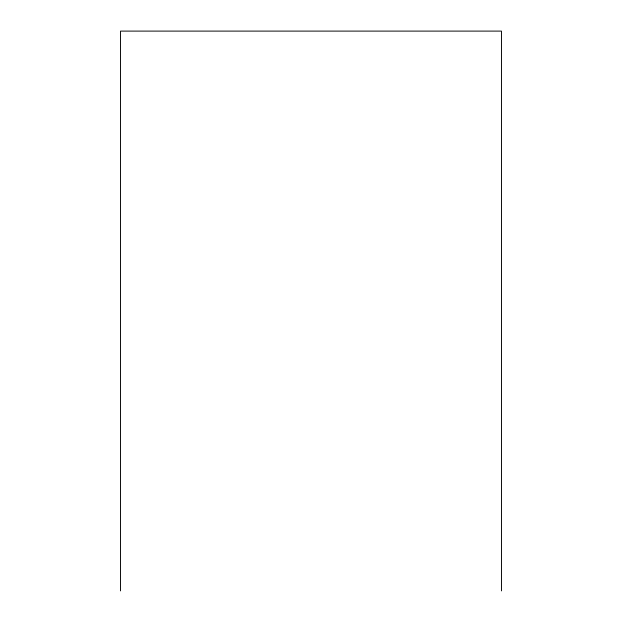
<?xml version="1.0" encoding="UTF-8"?>
<svg xmlns="http://www.w3.org/2000/svg" width="622" height="622" viewBox="0 0 622 622"><rect width="100%" height="100%" fill="white"/><g stroke="black" fill="none" stroke-linecap="round" stroke-linejoin="round"><path stroke-width="0.93" d="M501.464 590.9L501.464 31.1L120.536 31.1L120.536 590.9"/></g></svg>
